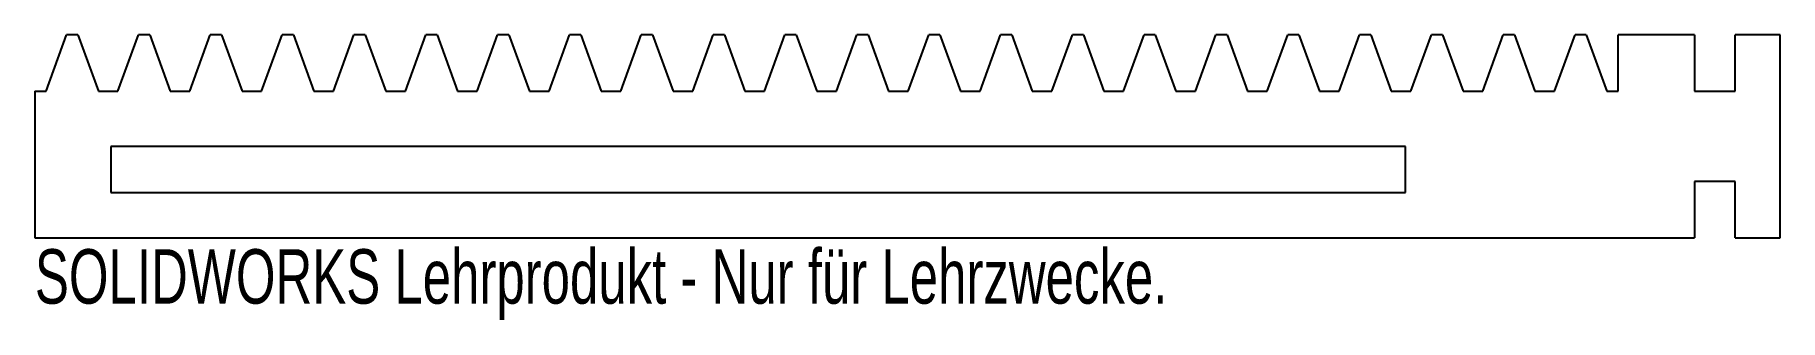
# Model space of a CAD drawing. Header units: millimetres. Extents: x 0 to 155, y -7 to 18.
import ezdxf

# ---------------------------------------------------------------- set-up
doc = ezdxf.new("R2010")
doc.units = ezdxf.units.MM
doc.styles.add('SLDTEXTSTYLE0', font='TXT', dxfattribs={"width": 0.7})

msp = doc.modelspace()

# ---------------------------------------------------------------- linework, layer by layer
at = {"color": 7, "linetype": 'Continuous', "lineweight": 25}
for p, q in [((1, 13), (2.82, 18)), ((3.82, 18), (2.82, 18)), ((3.82, 18), (5.64, 13)), ((7.38, 13), (9.2, 18)), ((10.2, 18), (9.2, 18)), ((10.2, 18), (12.02, 13)), ((13.76, 13), (15.58, 18)), ((16.58, 18), (15.58, 18)), ((16.58, 18), (18.4, 13)), ((20.14, 13), (21.96, 18)), ((22.96, 18), (21.96, 18)), ((22.96, 18), (24.78, 13)), ((26.52, 13), (28.34, 18)), ((29.34, 18), (28.34, 18)), ((29.34, 18), (31.16, 13)), ((32.9, 13), (34.72, 18)), ((35.72, 18), (34.72, 18)), ((35.72, 18), (37.54, 13)), ((39.28, 13), (41.1, 18)), ((42.1, 18), (41.1, 18)), ((42.1, 18), (43.92, 13)), ((45.66, 13), (47.48, 18)), ((48.48, 18), (47.48, 18)), ((48.48, 18), (50.3, 13)), ((52.04, 13), (53.86, 18)), ((54.86, 18), (53.86, 18)), ((54.86, 18), (56.68, 13)), ((58.42, 13), (60.24, 18)), ((61.24, 18), (60.24, 18)), ((61.24, 18), (63.06, 13)), ((64.8, 13), (66.62, 18)), ((67.62, 18), (66.62, 18)), ((67.62, 18), (69.44, 13)), ((71.18, 13), (73, 18)), ((74, 18), (73, 18)), ((74, 18), (75.82, 13)), ((77.56, 13), (79.38, 18)), ((80.38, 18), (79.38, 18)), ((80.38, 18), (82.2, 13)), ((83.94, 13), (85.76, 18)), ((86.76, 18), (85.76, 18)), ((86.76, 18), (88.58, 13)), ((90.32, 13), (92.14, 18)), ((93.14, 18), (92.14, 18)), ((93.14, 18), (94.95, 13)), ((96.69, 13), (98.51, 18)), ((99.51, 18), (98.51, 18)), ((99.51, 18), (101.33, 13)), ((103.07, 13), (104.89, 18)), ((105.89, 18), (104.89, 18)), ((105.89, 18), (107.71, 13)), ((109.45, 13), (111.27, 18)), ((112.27, 18), (111.27, 18)), ((112.27, 18), (114.09, 13)), ((115.83, 13), (117.65, 18)), ((118.65, 18), (117.65, 18)), ((118.65, 18), (120.47, 13)), ((122.21, 13), (124.03, 18)), ((125.03, 18), (124.03, 18)), ((125.03, 18), (126.85, 13)), ((128.59, 13), (130.41, 18)), ((131.41, 18), (130.41, 18)), ((131.41, 18), (133.23, 13)), ((134.97, 13), (136.79, 18)), ((137.79, 18), (136.79, 18)), ((137.79, 18), (139.61, 13)), ((140.61, 13), (140.61, 18)), ((147.4, 18), (140.61, 18)), ((147.4, 18), (147.4, 13)), ((151, 13), (151, 18)), ((155, 18), (151, 18)), ((155, 0), (155, 18)), ((0, 13), (1, 13)), ((0, 13), (0, 0)), ((5.64, 13), (7.38, 13)), ((12.02, 13), (13.76, 13)), ((18.4, 13), (20.14, 13)), ((24.78, 13), (26.52, 13)), ((31.16, 13), (32.9, 13)), ((37.54, 13), (39.28, 13)), ((43.92, 13), (45.66, 13)), ((50.3, 13), (52.04, 13)), ((56.68, 13), (58.42, 13)), ((63.06, 13), (64.8, 13)), ((69.44, 13), (71.18, 13)), ((75.82, 13), (77.56, 13)), ((82.2, 13), (83.94, 13)), ((88.58, 13), (90.32, 13)), ((94.95, 13), (96.69, 13)), ((101.33, 13), (103.07, 13)), ((107.71, 13), (109.45, 13)), ((114.09, 13), (115.83, 13)), ((120.47, 13), (122.21, 13)), ((126.85, 13), (128.59, 13)), ((133.23, 13), (134.97, 13)), ((139.61, 13), (140.61, 13)), ((147.4, 13), (151, 13)), ((121.73, 8.1), (6.73, 8.1)), ((6.73, 8.1), (6.73, 4)), ((121.73, 4), (121.73, 8.1)), ((151, 5), (147.4, 5)), ((147.4, 5), (147.4, 0)), ((151, 0), (151, 5)), ((6.73, 4), (121.73, 4)), ((0, 0), (147.4, 0)), ((151, 0), (155, 0))]:
    msp.add_line(p, q, dxfattribs=at)

# ---------------------------------------------------------------- texts
at = {"color": 7, "linetype": 'Continuous', "insert": (0, -1.02), "char_height": 4.8336, "attachment_point": 1, "style": 'SLDTEXTSTYLE0'}
msp.add_mtext('SOLIDWORKS Lehrprodukt - Nur für Lehrzwecke.', dxfattribs=at)

doc.saveas('drawing.dxf')
